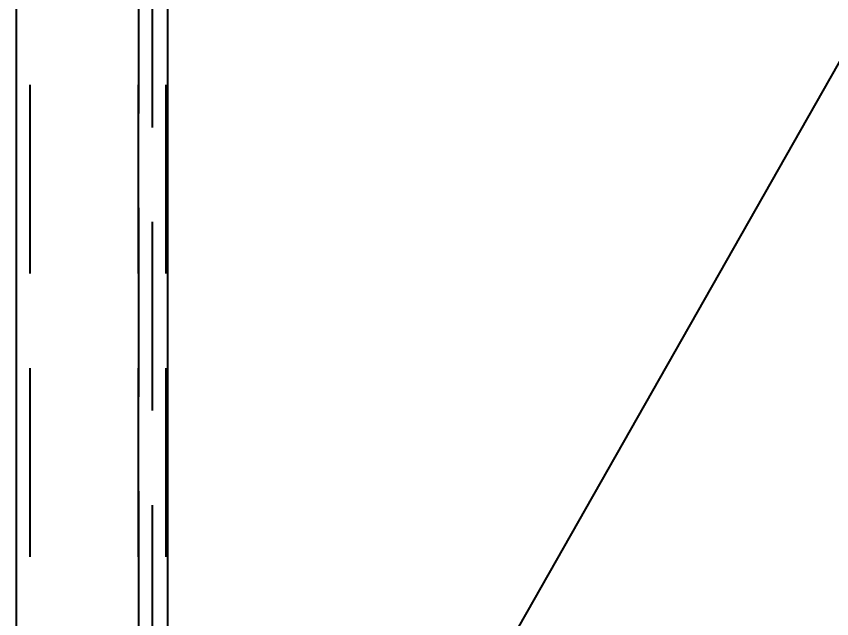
# Model space of a CAD drawing. Header units: metres. Extents: x 0 to 21025, y 0 to 14850.
# Drawn here: x 4599.7 to 4942.5, y 12413.6 to 12666.8 of the extents above; entities that cross this region are included whole.
import ezdxf

# ---------------------------------------------------------------- set-up
doc = ezdxf.new("R2010")
doc.units = ezdxf.units.M
doc.header["$LTSCALE"] = 25
doc.linetypes.add('HIDDEN2', pattern=[4.7625, 3.175, -1.5875])
for name, color, linetype in [('18_COTAS', 7, 'Continuous'), ('SDM', 7, 'Continuous'), ('SL4', 4, 'Continuous'), ('ST1', 7, 'HIDDEN2')]:
    doc.layers.add(name, color=color, linetype=linetype)
doc.styles.add('ROMANS', font='ROMANS.SHX')
doc.dimstyles.new('25___1-25', dxfattribs={"dimscale": 25, "dimtxt": 2.5, "dimasz": 2, "dimexe": 1.5, "dimexo": 1, "dimgap": 0.5, "dimtad": 1, "dimzin": 12, "dimtxsty": 'ROMANS', "dimcen": 0, "dimclrd": 256, "dimclre": 256, "dimclrt": 3, "dimazin": 3, "dimtfac": 1, "dimtmove": 0, "dimatfit": 0, "dimfxl": 1, "dimlwd": -1, "dimlwe": -1, "dimarcsym": 0})

# ---------------------------------------------------------------- blocks, each defined once
blk = doc.blocks.new('*D43')
at = {"layer": '18_COTAS', "transparency": 16777216}
for p, q in [((6052.06, 12245.13), (6052.06, 12658.9)), ((4706.5, 12195.13), (6089.56, 12195.13)), ((6052.06, 11966.41), (6052.06, 12195.13)), ((6027.06, 11966.41), (6014.56, 11966.41)), ((6052.06, 11916.41), (6052.06, 11866.41))]:
    blk.add_line(p, q, dxfattribs=at)
for points in [[(6043.72, 12245.13), (6060.39, 12245.13), (6052.06, 12195.13)], [(6043.72, 11916.41), (6060.39, 11916.41), (6052.06, 11966.41)]]:
    blk.add_solid(points, dxfattribs=at)
at = {"layer": 'Defpoints', "color": 0, "transparency": 16777216}
for p in [(4681.5, 12195.13), (6052.06, 11966.41), (6052.06, 11966.41)]:
    blk.add_point(p, dxfattribs=at)
at = {"layer": '18_COTAS', "color": 3, "transparency": 16777216, "insert": (6002.35, 12491.64), "char_height": 62.5, "attachment_point": 5, "rotation": 90, "style": 'ROMANS'}
blk.add_mtext('228,72', dxfattribs=at)

msp = doc.modelspace()

# ---------------------------------------------------------------- linework, layer by layer
at = {"layer": 'SL4'}
for p, q in [((4599.749, 13545.133), (4599.749, 12209.433)), ((4663.249, 13545.133), (4663.249, 12209.433))]:
    msp.add_line(p, q, dxfattribs=at)
at = {"layer": 'ST1'}
for p, q in [((4605.599, 12201.483), (4605.599, 13538.783)), ((4651.049, 13538.783), (4651.049, 12201.483)), ((4656.899, 13532.933), (4656.899, 12201.483)), ((4662.749, 12201.483), (4662.749, 13481.633)), ((4651.049, 12201.483), (4651.049, 12863.783))]:
    msp.add_line(p, q, dxfattribs=at)

# ---------------------------------------------------------------- dimensions: what is measured, and where the dimension line sits
at = {"layer": '18_COTAS'}
dim = msp.add_linear_dim(base=(6052.057, 11966.414), p1=(4681.499, 12195.133), p2=(6052.057, 11966.414), angle=90, dimstyle='25___1-25', dxfattribs=at)
dim.commit()
dim.dimension.update_dxf_attribs({"geometry": '*D43', "text_midpoint": (6052.057, 12491.638), "dimtype": 160})

# ---------------------------------------------------------------- leaders
at = {"layer": 'SDM', "annotation_type": 0, "has_hookline": 1, "hookline_direction": 0, "text_width": 553.571}
msp.add_leader([(4728.747, 12265.44), (4948.297, 12652.098), (5077.162, 12652.098)], dimstyle='25___1-25', override={"dimgap": 0.5, "dimtad": 0}, dxfattribs=at)

doc.saveas('drawing.dxf')
